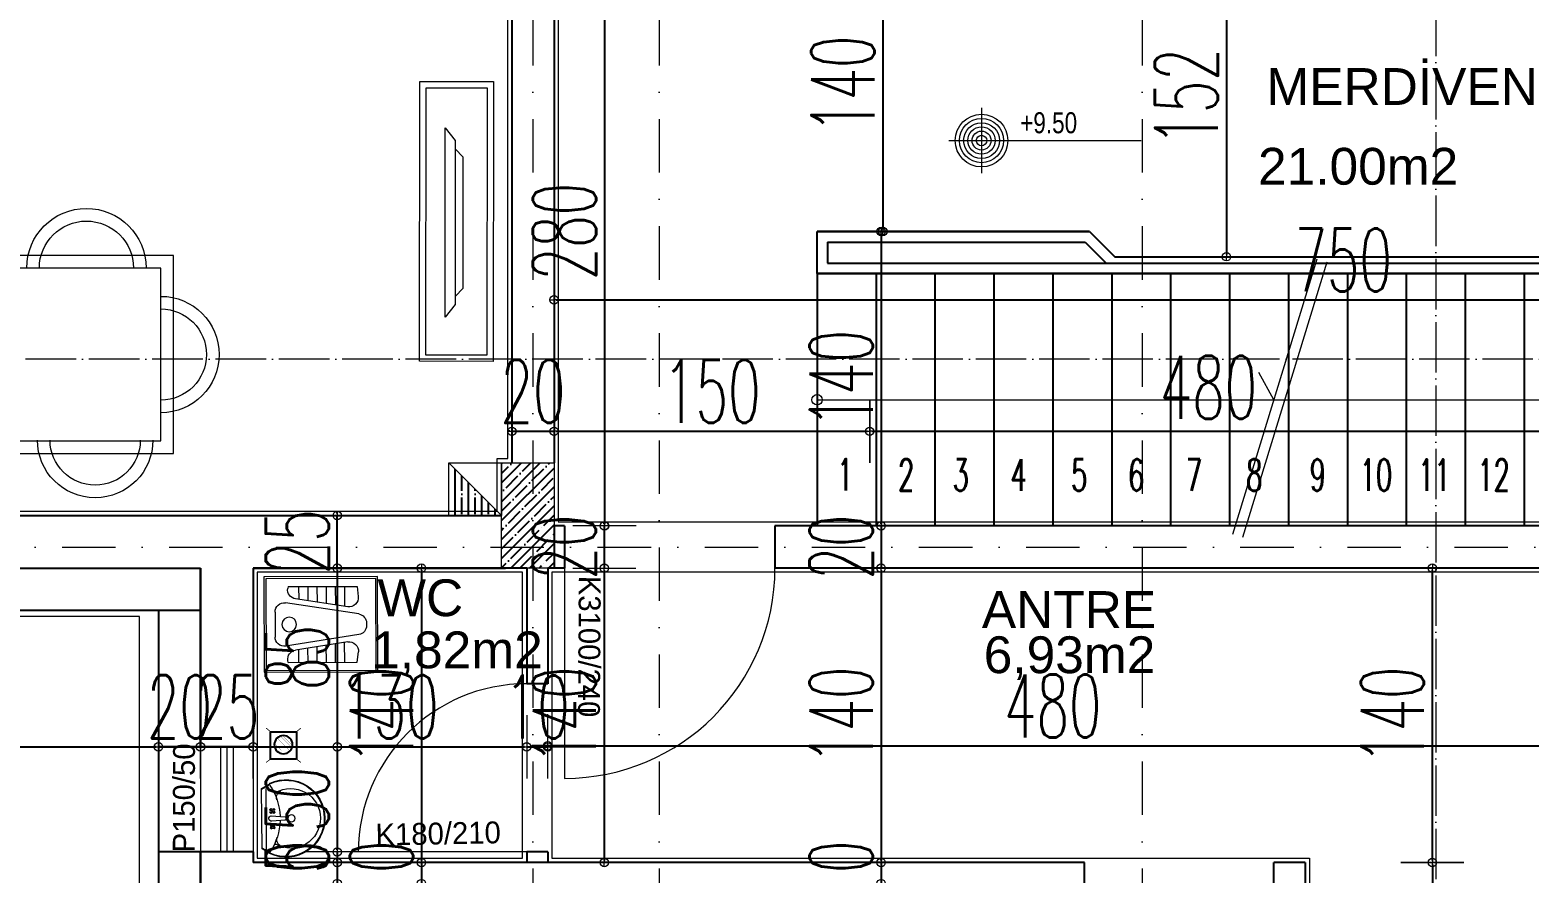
# Model space of a CAD drawing. Header units: millimetres. Extents: x -16104 to 67872, y -88009 to 12107.
# Drawn here: x 18598 to 19311, y -6715 to -6314 of the extents above; entities that cross this region are included whole.
import ezdxf

# ---------------------------------------------------------------- set-up
doc = ezdxf.new("R2010")
doc.units = ezdxf.units.MM
for name, pattern in [('ACAD_ISO04W100', [30, 24, -3, 0, -3]), ('ACAD_ISO07W100', [3, 0, -3]), ('DASHDOTX2', [50.8, 25.4, -12.7, 0, -12.7])]:
    doc.linetypes.add(name, pattern=pattern)
doc.layers.get('0').update_dxf_attribs({"color": 241})
for name, color, linetype, lineweight in [('AKS', 1, 'ACAD_ISO07W100', 5), ('akslar', 144, 'Continuous', 20), ('baca', 46, 'Continuous', 5), ('duvar', 123, 'Continuous', 25), ('emsal&kolon', 1, 'Continuous', 5), ('kapı', 3, 'Continuous', 5), ('KOTLAR', 5, 'Continuous', 20), ('merdiven', 4, 'Continuous', 25), ('OLCU', 54, 'Continuous', 13), ('pencere', 5, 'Continuous', 5), ('POZ', 36, 'Continuous', 18), ('SıVA', 40, 'Continuous', 9), ('tefriş', 30, 'Continuous', 5), ('YAZI', 22, 'Continuous', 18), ('ÖLÇÜ', 252, 'Continuous', 20)]:
    doc.layers.add(name, color=color, linetype=linetype, lineweight=lineweight)
doc.layers.add('tarama korıdor', color=33, linetype='Continuous')
doc.styles.add('DIM', font='Txttw.shx', dxfattribs={"width": 0.6})
doc.styles.add('M2', font='stylu.ttf', dxfattribs={"height": 10})
doc.styles.add('TSIMPLEX', font='tsimplex', dxfattribs={"width": 0.8})
doc.dimstyles.new('50', dxfattribs={"dimscale": 0, "dimtxt": 30, "dimasz": 1, "dimexe": 0, "dimexo": 2, "dimgap": 4, "dimtad": 1, "dimdec": 0, "dimzin": 0, "dimdsep": 46, "dimtxsty": 'DIM', "dimblk1": 'DOT', "dimblk2": 'DOT', "dimsah": 1, "dimcen": 1.5, "dimdle": 3, "dimse1": 1, "dimse2": 1, "dimclrd": 256, "dimclre": 9, "dimclrt": 256, "dimadec": 0, "dimazin": 0, "dimtfac": 0.24, "dimtdec": 0, "dimtix": 1, "dimtmove": 2, "dimatfit": 3, "dimldrblk": 'DOT', "dimfxl": 0, "dimtolj": 1, "dimtzin": 15, "dimarcsym": 0})

# ---------------------------------------------------------------- blocks, each defined once
blk = doc.blocks.new('lavabo')
at = {"layer": 'tefriş', "linetype": 'Continuous'}
for p, q in [((-22.77, -4.94), (-19.92, 0)), ((-22.43, -5.14), (-19.46, 0)), ((-19.92, 0), (19.92, 0)), ((19.46, 0), (22.43, -5.14)), ((19.92, 0), (22.77, -4.94)), ((19.92, -2.7), (-19.92, -2.7)), ((-6.25, -5.54), (-6.77, -6.08)), ((-6.77, -6.08), (-6.31, -7.1)), ((-6.31, -7.1), (-6.71, -8.15)), ((-6.71, -8.15), (-6.17, -8.66)), ((-6.51, -5.81), (-3.84, -8.34)), ((-6.44, -8.41), (-3.91, -5.74)), ((-5.2, -5.94), (-6.25, -5.54)), ((-6.17, -8.66), (-5.15, -8.21)), ((-4.18, -5.48), (-5.2, -5.94)), ((-5.15, -8.21), (-4.1, -8.61)), ((-3.64, -6), (-4.18, -5.48)), ((-4.1, -8.61), (-3.58, -8.07)), ((-4.04, -7.04), (-3.64, -6)), ((-3.58, -8.07), (-4.04, -7.04)), ((-1.17, -15.33), (-1.76, -6.54)), ((1.76, -6.26), (1.14, -15.33)), ((3.38, -5.9), (3.91, -5.38)), ((3.81, -6.94), (3.38, -5.9)), ((3.38, -7.98), (3.81, -6.94)), ((3.91, -8.51), (3.38, -7.98)), ((6.25, -8.24), (3.65, -5.64)), ((6.25, -5.64), (3.65, -8.24)), ((3.91, -5.38), (4.95, -5.81)), ((4.95, -8.08), (3.91, -8.51)), ((4.95, -5.81), (5.99, -5.38)), ((5.99, -8.51), (4.95, -8.08)), ((5.99, -5.38), (6.51, -5.9)), ((6.51, -7.98), (5.99, -8.51)), ((6.51, -5.9), (6.08, -6.94)), ((6.08, -6.94), (6.51, -7.98))]:
    blk.add_line(p, q, dxfattribs=at)
at = {"layer": 'tefriş', "linetype": 'Continuous', "extrusion": (0, 0, -1)}
for centre, major_axis, ratio, start_param, end_param in [((0, -16), (-18.1, -18.1), 1, 5.497787, 7.48683), ((0, -16), (-17.82, -17.82), 1, 5.497787, 7.48683), ((-22.66, -5.93), (-0.566, -0.566), 1, 1.203644, 1.828723), ((-23.47, -4.54), (-0.566, 0.566), 1, 2.879793, 3.399519), ((-22.66, -5.93), (-0.283, 0.283), 1, -0.367152, 0.257926), ((-23.47, -4.54), (-0.849, -0.849), 1, 4.45059, 4.970315), ((-22.3, -6.09), (-0.566, -0.566), 1, 1.828723, 2.945097), ((-0.28, 26.67), (-27.35, -27.35), 1, 5.526576, 6.089571), ((0, -19.04), (-13.92, 13.92), 1, 3.926991, 6.023888), ((-13.8, -15.22), (-3.8, -3.8), 1, 1.128011, 2.639725), ((-17.71, -8.76), (-0.566, -0.566), 1, 2.805213, 4.453092), ((0, -6.4), (-1.25, -1.25), 1, 0.7034, 3.844992), ((0, -16), (-18.1, -18.1), 1, 3.508745, 5.497787), ((0, -16), (-17.82, -17.82), 1, 3.508745, 5.497787), ((0, -19.04), (-13.92, 13.92), 1, 1.830093, 3.926991), ((0.28, 26.67), (-27.35, -27.35), 1, 4.906004, 5.469573), ((13.8, -15.22), (-3.8, -3.8), 1, 2.072664, 3.584378), ((17.71, -8.76), (-0.566, -0.566), 1, 0.259297, 1.907176), ((22.3, -6.09), (-0.566, 0.566), 1, 0.196496, 1.31287), ((23.47, -4.54), (-0.849, 0.849), 1, 4.454463, 4.974188), ((23.47, -4.54), (-0.566, -0.566), 1, 6.025259, 6.544985), ((22.66, -5.93), (-0.283, 0.283), 1, 1.31287, 1.937948), ((22.66, -5.93), (-0.566, 0.566), 1, 1.31287, 1.937948), ((-0.01, -19.56), (0, 2.35), 0.991954, 1.570796326779968, 7.853981633959554), ((-0.01, -15.24), (-0.82, 0.82), 1, 2.438193, 5.415789)]:
    blk.add_ellipse(centre, major_axis=major_axis, ratio=ratio, start_param=start_param, end_param=end_param, dxfattribs=at)
blk = doc.blocks.new('hela taşı')
for p, q in [((2105.67, 990.71), (2105.67, 1042.71)), ((2105.67, 1042.71), (2167.67, 1042.71)), ((2106.67, 991.71), (2106.67, 1041.71)), ((2106.67, 1041.71), (2166.67, 1041.71)), ((2166.67, 1041.71), (2166.67, 991.71)), ((2167.67, 1042.71), (2167.67, 990.71)), ((2118.79, 1037.37), (2118.63, 1036.38)), ((2118.79, 1037.37), (2156.43, 1037.37)), ((2151.33, 1026.32), (2122.82, 1030.68)), ((2124.59, 1037.37), (2124.59, 1030.41)), ((2129.59, 1037.37), (2129.59, 1029.65)), ((2134.59, 1037.37), (2134.59, 1028.88)), ((2139.59, 1037.37), (2139.59, 1028.11)), ((2144.59, 1037.37), (2144.59, 1027.35)), ((2149.59, 1037.37), (2149.59, 1026.58)), ((2156.43, 1037.37), (2157.06, 1031.82)), ((2111.67, 1009.89), (2111.67, 1023.53)), ((2157.33, 1022.36), (2117.42, 1028.48)), ((2161.57, 1016), (2161.57, 1017.42)), ((2157.33, 1011.06), (2117.42, 1004.95)), ((2151.33, 1007.11), (2122.82, 1002.74)), ((2144.59, 996.05), (2144.59, 1006.07)), ((2149.59, 996.05), (2149.59, 1006.84)), ((2124.59, 996.05), (2124.59, 1003.01)), ((2129.59, 996.05), (2129.59, 1003.77)), ((2134.59, 996.05), (2134.59, 1004.54)), ((2139.59, 996.05), (2139.59, 1005.31)), ((2156.43, 996.05), (2157.06, 1001.61)), ((2167.67, 990.71), (2105.67, 990.71)), ((2166.67, 991.71), (2106.67, 991.71)), ((2118.79, 996.05), (2118.63, 997.04)), ((2118.79, 996.05), (2156.43, 996.05))]:
    blk.add_line(p, q)
blk.add_circle((2119.38, 1016.71), 4)
for centre, start, end in [((2123.58, 1035.63), 171.28899, 261.28899), ((2152.09, 1031.26), 261.28899, 6.41393), ((2116.67, 1023.53), 81.28899, 180), ((2156.57, 1017.42), 0, 81.28899), ((2156.57, 1016), 278.71101, 360), ((2116.67, 1009.89), 180, 278.71101), ((2152.09, 1002.16), 353.58607, 98.71101), ((2123.58, 997.8), 98.71101, 188.71101)]:
    blk.add_arc(centre, 5, start, end)
blk = doc.blocks.new('DFG')
at = {"layer": 'tefriş'}
for points in [[(38169.15, -3228.78), (38169.11, -3095.78), (38204.11, -3095.77), (38204.15, -3228.77)], [(38172.15, -3225.78), (38172.11, -3098.78), (38201.11, -3098.77), (38201.15, -3225.77)], [(38187.31, -3200.75), (38187.26, -3122.74), (38191.96, -3116.74), (38192.02, -3206.74)]]:
    blk.add_lwpolyline(points, close=True, dxfattribs=at)
blk.add_lwpolyline([(38187.26, -3126.64), (38183.36, -3130.59), (38183.41, -3192.9), (38187.31, -3196.85)], dxfattribs=at)
blk = doc.blocks.new('rb')
at = {"layer": 'tefriş'}
for points in [[(1548.4, 487.07), (1595.5, 487.07), (1595.5, 394.92), (1548.4, 394.92)], [(1551.4, 484.07), (1592.5, 484.07), (1592.5, 397.92), (1551.4, 397.92)]]:
    blk.add_lwpolyline(points, close=True, dxfattribs=at)
for centre, radius, start, end in [((1571.95, 484.07), 12.83, 0, 180), ((1571.95, 484.07), 9.83, 0, 180), ((1551.4, 466.84), 14.18, 90, 270), ((1551.4, 466.84), 11.18, 90, 270), ((1592.5, 466.49), 13.72, 270, 90), ((1592.5, 466.49), 10.72, 270, 90), ((1551.4, 415.62), 14.18, 90, 270), ((1551.4, 415.62), 11.18, 90, 270), ((1592.29, 413.54), 13.72, 270, 90), ((1592.29, 413.54), 10.72, 270, 90), ((1571.95, 397.92), 13.83, 180, 0), ((1571.95, 397.92), 10.83, 180, 0)]:
    blk.add_arc(centre, radius, start, end, dxfattribs=at)
blk = doc.blocks.new('DOT')
for p, q in [((0, 15), (0, -15)), ((-2, 0), (0, 0)), ((2, 0), (0, 0))]:
    blk.add_line(p, q)
blk.add_circle((0, 0), 2)
blk = doc.blocks.new('*D6783')
at = {"layer": 'Defpoints', "color": 0, "transparency": 16777216}
for p in [(18852.26, -6269.56), (18852.26, -6549.56), (18871.23, -6549.56)]:
    blk.add_point(p, dxfattribs=at)
at = {"layer": 'OLCU', "lineweight": -2, "transparency": 16777216}
blk.add_line((18871.23, -6270.56), (18871.23, -6548.56), dxfattribs=at)
for p, rotation in [((18871.23, -6269.56), 90), ((18871.23, -6549.56), 270)]:
    blk.add_blockref('DOT', p, dxfattribs=dict(at, rotation=rotation))
at = {"layer": 'OLCU', "transparency": 16777216, "insert": (18852.23, -6409.56), "char_height": 30, "attachment_point": 5, "rotation": 90, "style": 'DIM'}
blk.add_mtext('\\A1;280', dxfattribs=at)
blk = doc.blocks.new('*D6784')
at = {"layer": 'Defpoints', "color": 0, "transparency": 16777216}
for p in [(18852.26, -6549.56), (18852.26, -6569.56), (18871.16, -6569.56)]:
    blk.add_point(p, dxfattribs=at)
at = {"layer": 'OLCU', "lineweight": -2, "transparency": 16777216}
for p, q in [((18871.16, -6548.56), (18871.16, -6547.56)), ((18871.16, -6549.56), (18871.16, -6569.56)), ((18871.16, -6570.56), (18871.16, -6571.56))]:
    blk.add_line(p, q, dxfattribs=at)
for p, rotation in [((18871.16, -6549.56), 270), ((18871.16, -6569.56), 90)]:
    blk.add_blockref('DOT', p, dxfattribs=dict(at, rotation=rotation))
at = {"layer": 'OLCU', "transparency": 16777216, "insert": (18852.16, -6559.56), "char_height": 30, "attachment_point": 5, "rotation": 90, "style": 'DIM'}
blk.add_mtext('\\A1;20', dxfattribs=at)
blk = doc.blocks.new('*D6480')
at = {"layer": 'Defpoints', "color": 0, "transparency": 16777216}
for p in [(18744.26, -6544.56), (18744.26, -6544.56), (18744.26, -6569.56)]:
    blk.add_point(p, dxfattribs=at)
at = {"layer": 'OLCU', "lineweight": -2, "transparency": 16777216}
for p, q in [((18744.26, -6543.56), (18744.26, -6542.56)), ((18744.26, -6569.56), (18744.26, -6544.56)), ((18744.26, -6570.56), (18744.26, -6571.56))]:
    blk.add_line(p, q, dxfattribs=at)
for p, rotation in [((18744.26, -6544.56), 270), ((18744.26, -6569.56), 90)]:
    blk.add_blockref('DOT', p, dxfattribs=dict(at, rotation=rotation))
at = {"layer": 'OLCU', "transparency": 16777216, "insert": (18725.26, -6557.06), "char_height": 30, "attachment_point": 5, "rotation": 90, "style": 'DIM'}
blk.add_mtext('\\A1;25', dxfattribs=at)
blk = doc.blocks.new('*D6785')
at = {"layer": 'Defpoints', "color": 0, "transparency": 16777216}
for p in [(18704.26, -6569.56), (18704.26, -6654.56), (18744.26, -6654.56)]:
    blk.add_point(p, dxfattribs=at)
at = {"layer": 'OLCU', "lineweight": -2, "transparency": 16777216}
blk.add_line((18744.26, -6570.56), (18744.26, -6653.56), dxfattribs=at)
for p, rotation in [((18744.26, -6569.56), 90), ((18744.26, -6654.56), 270)]:
    blk.add_blockref('DOT', p, dxfattribs=dict(at, rotation=rotation))
at = {"layer": 'OLCU', "transparency": 16777216, "insert": (18725.26, -6612.06), "char_height": 30, "attachment_point": 5, "rotation": 90, "style": 'DIM'}
blk.add_mtext('\\A1;85', dxfattribs=at)
blk = doc.blocks.new('*D6786')
at = {"layer": 'Defpoints', "color": 0, "transparency": 16777216}
for p in [(18704.26, -6654.56), (18704.26, -6704.56), (18744.26, -6704.56)]:
    blk.add_point(p, dxfattribs=at)
at = {"layer": 'OLCU', "lineweight": -2, "transparency": 16777216}
blk.add_line((18744.26, -6655.56), (18744.26, -6703.56), dxfattribs=at)
for p, rotation in [((18744.26, -6654.56), 90), ((18744.26, -6704.56), 270)]:
    blk.add_blockref('DOT', p, dxfattribs=dict(at, rotation=rotation))
at = {"layer": 'OLCU', "transparency": 16777216, "insert": (18725.26, -6679.56), "char_height": 30, "attachment_point": 5, "rotation": 90, "style": 'DIM'}
blk.add_mtext('\\A1;50', dxfattribs=at)
blk = doc.blocks.new('*D6481')
at = {"layer": 'Defpoints', "color": 0, "transparency": 16777216}
for p in [(18744.26, -6704.56), (18744.26, -6709.56), (18744.26, -6709.56)]:
    blk.add_point(p, dxfattribs=at)
at = {"layer": 'OLCU', "lineweight": -2, "transparency": 16777216}
for p, q in [((18744.26, -6703.56), (18744.26, -6702.56)), ((18744.26, -6704.56), (18744.26, -6709.56)), ((18744.26, -6710.56), (18744.26, -6711.56))]:
    blk.add_line(p, q, dxfattribs=at)
for p, rotation in [((18744.26, -6704.56), 270), ((18744.26, -6709.56), 90)]:
    blk.add_blockref('DOT', p, dxfattribs=dict(at, rotation=rotation))
at = {"layer": 'OLCU', "transparency": 16777216, "insert": (18725.26, -6707.06), "char_height": 30, "attachment_point": 5, "rotation": 90, "style": 'DIM'}
blk.add_mtext('\\A1;5', dxfattribs=at)
blk = doc.blocks.new('*D6482')
at = {"layer": 'Defpoints', "color": 0, "transparency": 16777216}
for p in [(18744.26, -6709.56), (18744.26, -6719.56), (18744.26, -6719.56)]:
    blk.add_point(p, dxfattribs=at)
at = {"layer": 'OLCU', "lineweight": -2, "transparency": 16777216}
for p, q in [((18744.26, -6708.56), (18744.26, -6707.56)), ((18744.26, -6709.56), (18744.26, -6719.56)), ((18744.26, -6720.56), (18744.26, -6721.56))]:
    blk.add_line(p, q, dxfattribs=at)
for p, rotation in [((18744.26, -6709.56), 270), ((18744.26, -6719.56), 90)]:
    blk.add_blockref('DOT', p, dxfattribs=dict(at, rotation=rotation))
at = {"layer": 'OLCU', "transparency": 16777216, "insert": (18725.26, -6714.56), "char_height": 30, "attachment_point": 5, "rotation": 90, "style": 'DIM'}
blk.add_mtext('\\A1;10', dxfattribs=at)
blk = doc.blocks.new('*D6485')
at = {"layer": 'Defpoints', "color": 0, "transparency": 16777216}
for p in [(18784.26, -6569.56), (18784.26, -6709.56), (18784.26, -6709.56)]:
    blk.add_point(p, dxfattribs=at)
at = {"layer": 'OLCU', "lineweight": -2, "transparency": 16777216}
blk.add_line((18784.26, -6570.56), (18784.26, -6708.56), dxfattribs=at)
for p, rotation in [((18784.26, -6569.56), 90), ((18784.26, -6709.56), 270)]:
    blk.add_blockref('DOT', p, dxfattribs=dict(at, rotation=rotation))
at = {"layer": 'OLCU', "transparency": 16777216, "insert": (18765.26, -6639.56), "char_height": 30, "attachment_point": 5, "rotation": 90, "style": 'DIM'}
blk.add_mtext('\\A1;140', dxfattribs=at)
blk = doc.blocks.new('*D6486')
at = {"layer": 'Defpoints', "color": 0, "transparency": 16777216}
for p in [(18784.26, -6709.56), (18784.26, -6719.56), (18784.26, -6719.56)]:
    blk.add_point(p, dxfattribs=at)
at = {"layer": 'OLCU', "lineweight": -2, "transparency": 16777216}
for p, q in [((18784.26, -6708.56), (18784.26, -6707.56)), ((18784.26, -6709.56), (18784.26, -6719.56)), ((18784.26, -6720.56), (18784.26, -6721.56))]:
    blk.add_line(p, q, dxfattribs=at)
for p, rotation in [((18784.26, -6709.56), 270), ((18784.26, -6719.56), 90)]:
    blk.add_blockref('DOT', p, dxfattribs=dict(at, rotation=rotation))
at = {"layer": 'OLCU', "transparency": 16777216, "insert": (18765.26, -6714.56), "char_height": 30, "attachment_point": 5, "rotation": 90, "style": 'DIM'}
blk.add_mtext('\\A1;10', dxfattribs=at)
blk = doc.blocks.new('*D6490')
at = {"layer": 'Defpoints', "color": 0, "transparency": 16777216}
for p in [(18871.16, -6569.56), (18856.16, -6709.56), (18871.16, -6709.56)]:
    blk.add_point(p, dxfattribs=at)
at = {"layer": 'OLCU', "lineweight": -2, "transparency": 16777216}
blk.add_line((18871.16, -6570.56), (18871.16, -6708.56), dxfattribs=at)
for p, rotation in [((18871.16, -6569.56), 90), ((18871.16, -6709.56), 270)]:
    blk.add_blockref('DOT', p, dxfattribs=dict(at, rotation=rotation))
at = {"layer": 'OLCU', "transparency": 16777216, "insert": (18852.16, -6639.56), "char_height": 30, "attachment_point": 5, "rotation": 90, "style": 'DIM'}
blk.add_mtext('\\A1;140', dxfattribs=at)
blk = doc.blocks.new('*D6496')
at = {"layer": 'Defpoints', "color": 0, "transparency": 16777216}
for p in [(19003.52, -6269.56), (19003.52, -6409.56), (19003.52, -6409.56)]:
    blk.add_point(p, dxfattribs=at)
at = {"layer": 'OLCU', "lineweight": -2, "transparency": 16777216}
blk.add_line((19003.52, -6270.56), (19003.52, -6408.56), dxfattribs=at)
for p, rotation in [((19003.52, -6269.56), 90), ((19003.52, -6409.56), 270)]:
    blk.add_blockref('DOT', p, dxfattribs=dict(at, rotation=rotation))
at = {"layer": 'OLCU', "transparency": 16777216, "insert": (18984.52, -6339.56), "char_height": 30, "attachment_point": 5, "rotation": 90, "style": 'DIM'}
blk.add_mtext('\\A1;140', dxfattribs=at)
blk = doc.blocks.new('*D6497')
at = {"layer": 'Defpoints', "color": 0, "transparency": 16777216}
for p in [(19002.68, -6409.56), (19002.68, -6549.56), (19002.68, -6549.56)]:
    blk.add_point(p, dxfattribs=at)
at = {"layer": 'OLCU', "lineweight": -2, "transparency": 16777216}
blk.add_line((19002.68, -6410.56), (19002.68, -6548.56), dxfattribs=at)
for p, rotation in [((19002.68, -6409.56), 90), ((19002.68, -6549.56), 270)]:
    blk.add_blockref('DOT', p, dxfattribs=dict(at, rotation=rotation))
at = {"layer": 'OLCU', "transparency": 16777216, "insert": (18983.68, -6479.56), "char_height": 30, "attachment_point": 5, "rotation": 90, "style": 'DIM'}
blk.add_mtext('\\A1;140', dxfattribs=at)
blk = doc.blocks.new('*D6498')
at = {"layer": 'Defpoints', "color": 0, "transparency": 16777216}
for p in [(19002.68, -6549.56), (19002.68, -6569.56), (19002.68, -6569.56)]:
    blk.add_point(p, dxfattribs=at)
at = {"layer": 'OLCU', "lineweight": -2, "transparency": 16777216}
for p, q in [((19002.68, -6548.56), (19002.68, -6547.56)), ((19002.68, -6549.56), (19002.68, -6569.56)), ((19002.68, -6570.56), (19002.68, -6571.56))]:
    blk.add_line(p, q, dxfattribs=at)
for p, rotation in [((19002.68, -6549.56), 270), ((19002.68, -6569.56), 90)]:
    blk.add_blockref('DOT', p, dxfattribs=dict(at, rotation=rotation))
at = {"layer": 'OLCU', "transparency": 16777216, "insert": (18983.68, -6559.56), "char_height": 30, "attachment_point": 5, "rotation": 90, "style": 'DIM'}
blk.add_mtext('\\A1;20', dxfattribs=at)
blk = doc.blocks.new('*D6499')
at = {"layer": 'Defpoints', "color": 0, "transparency": 16777216}
for p in [(19002.68, -6569.56), (19002.68, -6709.56), (19002.68, -6709.56)]:
    blk.add_point(p, dxfattribs=at)
at = {"layer": 'OLCU', "lineweight": -2, "transparency": 16777216}
blk.add_line((19002.68, -6570.56), (19002.68, -6708.56), dxfattribs=at)
for p, rotation in [((19002.68, -6569.56), 90), ((19002.68, -6709.56), 270)]:
    blk.add_blockref('DOT', p, dxfattribs=dict(at, rotation=rotation))
at = {"layer": 'OLCU', "transparency": 16777216, "insert": (18983.68, -6639.56), "char_height": 30, "attachment_point": 5, "rotation": 90, "style": 'DIM'}
blk.add_mtext('\\A1;140', dxfattribs=at)
blk = doc.blocks.new('*D6500')
at = {"layer": 'Defpoints', "color": 0, "transparency": 16777216}
for p in [(19002.68, -6709.56), (19002.68, -6719.56), (19002.68, -6719.56)]:
    blk.add_point(p, dxfattribs=at)
at = {"layer": 'OLCU', "lineweight": -2, "transparency": 16777216}
for p, q in [((19002.68, -6708.56), (19002.68, -6707.56)), ((19002.68, -6709.56), (19002.68, -6719.56)), ((19002.68, -6720.56), (19002.68, -6721.56))]:
    blk.add_line(p, q, dxfattribs=at)
for p, rotation in [((19002.68, -6709.56), 270), ((19002.68, -6719.56), 90)]:
    blk.add_blockref('DOT', p, dxfattribs=dict(at, rotation=rotation))
at = {"layer": 'OLCU', "transparency": 16777216, "insert": (18983.68, -6714.56), "char_height": 30, "attachment_point": 5, "rotation": 90, "style": 'DIM'}
blk.add_mtext('\\A1;10', dxfattribs=at)
blk = doc.blocks.new('*D6820')
at = {"layer": 'Defpoints', "color": 0, "transparency": 16777216}
for p in [(18659.26, -6654.56), (18679.26, -6654.56), (18679.26, -6654.56)]:
    blk.add_point(p, dxfattribs=at)
at = {"layer": 'OLCU', "lineweight": -2, "transparency": 16777216}
for p, q in [((18658.26, -6654.56), (18657.26, -6654.56)), ((18659.26, -6654.56), (18679.26, -6654.56)), ((18680.26, -6654.56), (18681.26, -6654.56))]:
    blk.add_line(p, q, dxfattribs=at)
blk.add_blockref('DOT', (18659.26, -6654.56), dxfattribs=at)
at = {"layer": 'OLCU', "lineweight": -2, "transparency": 16777216, "rotation": 180}
blk.add_blockref('DOT', (18679.26, -6654.56), dxfattribs=at)
at = {"layer": 'OLCU', "transparency": 16777216, "insert": (18669.26, -6635.56), "char_height": 30, "attachment_point": 5, "style": 'DIM'}
blk.add_mtext('\\A1;20', dxfattribs=at)
blk = doc.blocks.new('*D6519')
at = {"layer": 'Defpoints', "color": 0, "transparency": 16777216}
for p in [(18679.26, -6654.56), (18704.26, -6654.56), (18704.26, -6654.56)]:
    blk.add_point(p, dxfattribs=at)
at = {"layer": 'OLCU', "lineweight": -2, "transparency": 16777216}
for p, q in [((18678.26, -6654.56), (18677.26, -6654.56)), ((18679.26, -6654.56), (18704.26, -6654.56)), ((18705.26, -6654.56), (18706.26, -6654.56))]:
    blk.add_line(p, q, dxfattribs=at)
blk.add_blockref('DOT', (18679.26, -6654.56), dxfattribs=at)
at = {"layer": 'OLCU', "lineweight": -2, "transparency": 16777216, "rotation": 180}
blk.add_blockref('DOT', (18704.26, -6654.56), dxfattribs=at)
at = {"layer": 'OLCU', "transparency": 16777216, "insert": (18691.76, -6635.56), "char_height": 30, "attachment_point": 5, "style": 'DIM'}
blk.add_mtext('\\A1;25', dxfattribs=at)
blk = doc.blocks.new('*D6821')
at = {"layer": 'Defpoints', "color": 0, "transparency": 16777216}
for p in [(18704.26, -6612.06), (18834.26, -6612.06), (18834.26, -6654.56)]:
    blk.add_point(p, dxfattribs=at)
at = {"layer": 'OLCU', "lineweight": -2, "transparency": 16777216}
blk.add_line((18705.26, -6654.56), (18833.26, -6654.56), dxfattribs=at)
at = {"layer": 'OLCU', "lineweight": -2, "transparency": 16777216, "rotation": 180}
blk.add_blockref('DOT', (18704.26, -6654.56), dxfattribs=at)
at = {"layer": 'OLCU', "lineweight": -2, "transparency": 16777216}
blk.add_blockref('DOT', (18834.26, -6654.56), dxfattribs=at)
at = {"layer": 'OLCU', "transparency": 16777216, "insert": (18769.26, -6635.56), "char_height": 30, "attachment_point": 5, "style": 'DIM'}
blk.add_mtext('\\A1;130', dxfattribs=at)
blk = doc.blocks.new('*D6822')
at = {"layer": 'Defpoints', "color": 0, "transparency": 16777216}
for p in [(18834.26, -6624.56), (18844.26, -6624.56), (18844.26, -6654.62)]:
    blk.add_point(p, dxfattribs=at)
at = {"layer": 'OLCU', "lineweight": -2, "transparency": 16777216}
for p, q in [((18833.26, -6654.62), (18832.26, -6654.62)), ((18834.26, -6654.62), (18844.26, -6654.62)), ((18845.26, -6654.62), (18846.26, -6654.62))]:
    blk.add_line(p, q, dxfattribs=at)
blk.add_blockref('DOT', (18834.26, -6654.62), dxfattribs=at)
at = {"layer": 'OLCU', "lineweight": -2, "transparency": 16777216, "rotation": 180}
blk.add_blockref('DOT', (18844.26, -6654.62), dxfattribs=at)
at = {"layer": 'OLCU', "transparency": 16777216, "insert": (18839.26, -6635.62), "char_height": 30, "attachment_point": 5, "style": 'DIM'}
blk.add_mtext('\\A1;10', dxfattribs=at)
blk = doc.blocks.new('*D6520')
at = {"layer": 'Defpoints', "color": 0, "transparency": 16777216}
for p in [(18844.26, -6569.56), (19324.26, -6569.56), (19324.26, -6654.1)]:
    blk.add_point(p, dxfattribs=at)
at = {"layer": 'OLCU', "lineweight": -2, "transparency": 16777216}
blk.add_line((18845.26, -6654.1), (19323.26, -6654.1), dxfattribs=at)
at = {"layer": 'OLCU', "lineweight": -2, "transparency": 16777216, "rotation": 180}
blk.add_blockref('DOT', (18844.26, -6654.1), dxfattribs=at)
at = {"layer": 'OLCU', "lineweight": -2, "transparency": 16777216}
blk.add_blockref('DOT', (19324.26, -6654.1), dxfattribs=at)
at = {"layer": 'OLCU', "transparency": 16777216, "insert": (19084.26, -6635.1), "char_height": 30, "attachment_point": 5, "style": 'DIM'}
blk.add_mtext('\\A1;480', dxfattribs=at)
blk = doc.blocks.new('*D6823')
at = {"layer": 'Defpoints', "color": 0, "transparency": 16777216}
for p in [(19324.26, -6624.56), (19334.26, -6624.56), (19334.26, -6654.13)]:
    blk.add_point(p, dxfattribs=at)
at = {"layer": 'OLCU', "lineweight": -2, "transparency": 16777216}
for p, q in [((19323.26, -6654.13), (19322.26, -6654.13)), ((19324.26, -6654.13), (19334.26, -6654.13)), ((19335.26, -6654.13), (19336.26, -6654.13))]:
    blk.add_line(p, q, dxfattribs=at)
blk.add_blockref('DOT', (19324.26, -6654.13), dxfattribs=at)
at = {"layer": 'OLCU', "lineweight": -2, "transparency": 16777216, "rotation": 180}
blk.add_blockref('DOT', (19334.26, -6654.13), dxfattribs=at)
at = {"layer": 'OLCU', "transparency": 16777216, "insert": (19329.26, -6635.13), "char_height": 30, "attachment_point": 5, "style": 'DIM'}
blk.add_mtext('\\A1;10', dxfattribs=at)
blk = doc.blocks.new('*D6557')
at = {"layer": 'Defpoints', "color": 0, "transparency": 16777216}
for p in [(19264.63, -6569.56), (19264.94, -6569.56), (19264.63, -6709.56)]:
    blk.add_point(p, dxfattribs=at)
at = {"layer": 'OLCU', "lineweight": -2, "transparency": 16777216}
blk.add_line((19264.63, -6708.56), (19264.63, -6570.56), dxfattribs=at)
for p, rotation in [((19264.63, -6569.56), 90), ((19264.63, -6709.56), 270)]:
    blk.add_blockref('DOT', p, dxfattribs=dict(at, rotation=rotation))
at = {"layer": 'OLCU', "transparency": 16777216, "insert": (19245.63, -6639.56), "char_height": 30, "attachment_point": 5, "rotation": 90, "style": 'DIM'}
blk.add_mtext('\\A1;140', dxfattribs=at)
blk = doc.blocks.new('*D6558')
at = {"layer": 'Defpoints', "color": 0, "transparency": 16777216}
for p in [(19234.26, -6709.56), (19234.26, -7329.06), (19264.63, -7329.06)]:
    blk.add_point(p, dxfattribs=at)
at = {"layer": 'OLCU', "lineweight": -2, "transparency": 16777216}
blk.add_line((19264.63, -6710.56), (19264.63, -7328.06), dxfattribs=at)
for p, rotation in [((19264.63, -6709.56), 90), ((19264.63, -7329.06), 270)]:
    blk.add_blockref('DOT', p, dxfattribs=dict(at, rotation=rotation))
at = {"layer": 'OLCU', "transparency": 16777216, "insert": (19245.63, -7019.31), "char_height": 30, "attachment_point": 5, "rotation": 90, "style": 'DIM'}
blk.add_mtext('\\A1;620', dxfattribs=at)
blk = doc.blocks.new('Kot')
at = {"layer": 'KOTLAR'}
for p, q in [((0, 0.155), (0, -0.155)), ((-0.155, 0), (0.7586, 0))]:
    blk.add_line(p, q, dxfattribs=at)
for radius in [0.125, 0.105, 0.085, 0.065, 0.045, 0.045, 0.025]:
    blk.add_circle((0, 0), radius, dxfattribs=at)
at = {"layer": 'YAZI', "style": 'TSIMPLEX', "width": 0.8}
blk.add_attdef('KOTH', (0.1836, 0.0349), '', height=0.1, dxfattribs=at)
blk = doc.blocks.new('*D6725')
at = {"layer": 'Defpoints', "color": 0, "transparency": 16777216}
for p in [(19166.76, -6269.56), (19166.76, -6421.56), (19167.6, -6421.56)]:
    blk.add_point(p, dxfattribs=at)
at = {"layer": 'OLCU', "lineweight": -2, "transparency": 16777216}
blk.add_line((19166.76, -6270.56), (19166.76, -6420.56), dxfattribs=at)
for p, rotation in [((19166.76, -6269.56), 90), ((19166.76, -6421.56), 270)]:
    blk.add_blockref('DOT', p, dxfattribs=dict(at, rotation=rotation))
at = {"layer": 'OLCU', "transparency": 16777216, "insert": (19147.76, -6345.56), "char_height": 30, "attachment_point": 5, "rotation": 90, "style": 'DIM'}
blk.add_mtext('\\A1;152', dxfattribs=at)
blk = doc.blocks.new('*D6727')
at = {"layer": 'Defpoints', "color": 0, "transparency": 16777216}
for p in [(18847.26, -6504.56), (18827.26, -6514.56), (18847.26, -6514.56)]:
    blk.add_point(p, dxfattribs=at)
at = {"layer": 'OLCU', "lineweight": -2, "transparency": 16777216}
for p, q in [((18826.26, -6504.56), (18825.26, -6504.56)), ((18827.26, -6504.56), (18847.26, -6504.56)), ((18848.26, -6504.56), (18849.26, -6504.56))]:
    blk.add_line(p, q, dxfattribs=at)
blk.add_blockref('DOT', (18827.26, -6504.56), dxfattribs=at)
at = {"layer": 'OLCU', "lineweight": -2, "transparency": 16777216, "rotation": 180}
blk.add_blockref('DOT', (18847.26, -6504.56), dxfattribs=at)
at = {"layer": 'OLCU', "transparency": 16777216, "insert": (18837.26, -6485.56), "char_height": 30, "attachment_point": 5, "style": 'DIM'}
blk.add_mtext('\\A1;20', dxfattribs=at)
blk = doc.blocks.new('*D6728')
at = {"layer": 'Defpoints', "color": 0, "transparency": 16777216}
for p in [(18997.26, -6504.56), (18847.26, -6519.56), (18997.26, -6519.56)]:
    blk.add_point(p, dxfattribs=at)
at = {"layer": 'OLCU', "lineweight": -2, "transparency": 16777216}
blk.add_line((18848.26, -6504.56), (18996.26, -6504.56), dxfattribs=at)
at = {"layer": 'OLCU', "lineweight": -2, "transparency": 16777216, "rotation": 180}
blk.add_blockref('DOT', (18847.26, -6504.56), dxfattribs=at)
at = {"layer": 'OLCU', "lineweight": -2, "transparency": 16777216}
blk.add_blockref('DOT', (18997.26, -6504.56), dxfattribs=at)
at = {"layer": 'OLCU', "transparency": 16777216, "insert": (18922.26, -6485.56), "char_height": 30, "attachment_point": 5, "style": 'DIM'}
blk.add_mtext('\\A1;150', dxfattribs=at)
blk = doc.blocks.new('*D6729')
at = {"layer": 'Defpoints', "color": 0, "transparency": 16777216}
for p in [(18997.26, -6504.56), (19476.26, -6504.56), (19476.26, -6504.56)]:
    blk.add_point(p, dxfattribs=at)
at = {"layer": 'OLCU', "lineweight": -2, "transparency": 16777216}
blk.add_line((18998.26, -6504.56), (19475.26, -6504.56), dxfattribs=at)
at = {"layer": 'OLCU', "lineweight": -2, "transparency": 16777216, "rotation": 180}
blk.add_blockref('DOT', (18997.26, -6504.56), dxfattribs=at)
at = {"layer": 'OLCU', "lineweight": -2, "transparency": 16777216}
blk.add_blockref('DOT', (19476.26, -6504.56), dxfattribs=at)
at = {"layer": 'OLCU', "transparency": 16777216, "insert": (19158.25, -6483.61), "char_height": 30, "attachment_point": 5, "style": 'DIM'}
blk.add_mtext('\\A1;480', dxfattribs=at)
blk = doc.blocks.new('*D6732')
at = {"layer": 'Defpoints', "color": 0, "transparency": 16777216}
for p in [(18847.26, -6442.06), (19597.26, -6442.06), (19597.26, -6442.06)]:
    blk.add_point(p, dxfattribs=at)
at = {"layer": 'OLCU', "lineweight": -2, "transparency": 16777216}
blk.add_line((18848.26, -6442.06), (19596.26, -6442.06), dxfattribs=at)
at = {"layer": 'OLCU', "lineweight": -2, "transparency": 16777216, "rotation": 180}
blk.add_blockref('DOT', (18847.26, -6442.06), dxfattribs=at)
at = {"layer": 'OLCU', "lineweight": -2, "transparency": 16777216}
blk.add_blockref('DOT', (19597.26, -6442.06), dxfattribs=at)
at = {"layer": 'OLCU', "transparency": 16777216, "insert": (19222.26, -6423.06), "char_height": 30, "attachment_point": 5, "style": 'DIM'}
blk.add_mtext('\\A1;750', dxfattribs=at)
blk = doc.blocks.new('A$C412C2498')
at = {"color": 5, "const_width": 0.6}
for points in [[(3.6, 24.3), (0.2, 27)], [(23.8, 24.3), (27.3, 27)], [(3.6, 3), (0.2, 0.2)], [(23.8, 3), (27.3, 0.2)]]:
    blk.add_lwpolyline(points, dxfattribs=at)
at = {"color": 5}
blk.add_lwpolyline([(23.8, 24.3), (3.6, 24.3), (3.6, 3), (23.8, 3)], close=True, dxfattribs=at)
at = {"const_width": 0.1}
for points in [[(6.7, 12.2), (14.6, 20.2)], [(6.8, 14.5), (12.4, 20.1)], [(7.1, 10.4), (16.4, 19.7)], [(7.9, 9.1), (17.8, 19)], [(8.8, 8), (18.9, 18.1)], [(10, 7.1), (19.8, 16.9)], [(11.3, 6.4), (20.4, 15.6)], [(13, 6), (20.8, 13.8)], [(14.8, 6.1), (20.8, 12.1)], [(17.4, 7), (19.8, 9.4)]]:
    blk.add_lwpolyline(points, dxfattribs=at)
blk.add_circle((13.7, 13.1), 7.12)
blk = doc.blocks.new('A$C5E2C1EC0')
at = {"xscale": 0.6105719971092185, "yscale": 0.6105719971092185, "zscale": 0.6105719971092185}
blk.add_blockref('A$C412C2498', (0, 0), dxfattribs=at)
blk = doc.blocks.new('*D6751')
at = {"layer": 'Defpoints', "color": 0, "transparency": 16777216}
for p in [(18047.26, -6569.56), (18659.26, -6589.56), (18659.26, -6654.56)]:
    blk.add_point(p, dxfattribs=at)
at = {"layer": 'OLCU', "lineweight": -2, "transparency": 16777216}
blk.add_line((18048.26, -6654.56), (18658.26, -6654.56), dxfattribs=at)
at = {"layer": 'OLCU', "lineweight": -2, "transparency": 16777216, "rotation": 180}
blk.add_blockref('DOT', (18047.26, -6654.56), dxfattribs=at)
at = {"layer": 'OLCU', "lineweight": -2, "transparency": 16777216}
blk.add_blockref('DOT', (18659.26, -6654.56), dxfattribs=at)
at = {"layer": 'OLCU', "transparency": 16777216, "insert": (18353.26, -6635.56), "char_height": 30, "attachment_point": 5, "style": 'DIM'}
blk.add_mtext('\\A1;612', dxfattribs=at)
blk = doc.blocks.new('*D6754')
at = {"layer": 'Defpoints', "color": 0, "transparency": 16777216}
for p in [(18576.55, -6589.56), (18679.26, -6589.56), (18679.26, -7594.06)]:
    blk.add_point(p, dxfattribs=at)
at = {"layer": 'OLCU', "lineweight": -2, "transparency": 16777216}
blk.add_line((18576.55, -7593.06), (18576.55, -6590.56), dxfattribs=at)
for p, rotation in [((18576.55, -6589.56), 90), ((18576.55, -7594.06), 270)]:
    blk.add_blockref('DOT', p, dxfattribs=dict(at, rotation=rotation))
at = {"layer": 'OLCU', "transparency": 16777216, "insert": (18557.55, -7091.81), "char_height": 30, "attachment_point": 5, "rotation": 90, "style": 'DIM'}
blk.add_mtext('\\A1;1005', dxfattribs=at)

msp = doc.modelspace()

# ---------------------------------------------------------------- hatches: boundary and pattern name
h = msp.add_hatch()
h.set_pattern_fill('ANSI35,_O', color=256, angle=45)
h.set_pattern_definition([(90, (7205.1105, -17059.605), (-6.35, 1e-15), []), (90, (7208.2855, -17056.43), (-6.35, 1e-15), [7.9375, -1.5875, 0, -1.5875])])
h.paths.add_polyline_path([(18797.26, -6519.56), (18797.26, -6542.56), (18820.26, -6542.56)])
h.paths.add_polyline_path([(18820.26, -6542.56), (18797.26, -6542.56), (18797.26, -6544.56), (18822.26, -6544.56)])
h = msp.add_hatch()
h.set_pattern_fill('ANSI35,_O', color=256)
h.set_pattern_definition([(45, (7205.1105, -17059.605), (-4.490128, 4.490128), []), (45, (7209.6007, -17059.605), (-4.490128, 4.490128), [7.9375, -1.5875, 0, -1.5875])])
h.paths.add_polyline_path([(18837.22, -6519.56), (18822.26, -6519.56), (18822.26, -6569.56), (18837.22, -6569.56)])
h.paths.add_polyline_path([(18837.22, -6569.56), (18847.26, -6569.56), (18847.26, -6519.56), (18837.22, -6519.56)])

# ---------------------------------------------------------------- linework, layer by layer
msp.add_line((18659.26, -6589.56), (18679.26, -6589.56))
at = {"layer": 'AKS', "color": 1, "linetype": 'ACAD_ISO04W100'}
for p, q in [((19266.24, -5369.07), (19266.24, -7691.51)), ((20516.44, -6470.24), (17908.09, -6470.24))]:
    msp.add_line(p, q, dxfattribs=at)
at = {"layer": 'akslar', "linetype": 'DASHDOTX2'}
for p, q in [((18837.22, -5134.56), (18837.22, -7944.06)), ((18897.26, -5134.56), (18897.26, -7944.06)), ((19126.76, -5134.56), (19126.76, -7944.06)), ((17697.26, -6559.56), (20747.26, -6559.56))]:
    msp.add_line(p, q, dxfattribs=at)
at = {"layer": 'baca'}
msp.add_lwpolyline([(18797.26, -6519.56), (18822.26, -6519.56), (18822.26, -6544.56), (18797.26, -6544.56), (18797.26, -6519.56), (18822.26, -6544.56)], dxfattribs=at)
at = {"layer": 'duvar'}
for p, q in [((18827.26, -6299.56), (18827.26, -6519.56)), ((18847.26, -6299.56), (18847.26, -6519.56)), ((18493.26, -6544.56), (18822.26, -6544.56)), ((18852.26, -6549.56), (18847.26, -6549.56)), ((18847.26, -6549.56), (18847.26, -6569.56)), ((18852.26, -6549.56), (18852.26, -6569.56)), ((19494.26, -6549.56), (18952.26, -6549.56)), ((18952.26, -6549.56), (18952.26, -6569.56)), ((18493.26, -6569.56), (18679.26, -6569.56)), ((18679.26, -6654.56), (18679.26, -6569.56)), ((18679.26, -6569.56), (18679.26, -6654.56)), ((18679.26, -6569.56), (18679.26, -6654.56)), ((18704.26, -6569.56), (18824.26, -6569.56)), ((18834.26, -6569.56), (18704.26, -6569.56)), ((18704.26, -6569.56), (18704.26, -6654.56)), ((18834.26, -6569.56), (18829.26, -6569.56)), ((18834.26, -6569.56), (18834.26, -6624.56)), ((18852.26, -6569.56), (18844.26, -6569.56)), ((18852.26, -6569.56), (18844.26, -6569.56)), ((18852.26, -6569.56), (18844.26, -6569.56)), ((18844.26, -6569.56), (18844.26, -6624.56)), ((19309.26, -6569.56), (18952.26, -6569.56)), ((19224.26, -6569.56), (18952.26, -6569.56)), ((19324.26, -6569.56), (19266.24, -6569.56)), ((19309.26, -6569.56), (19299.26, -6569.56)), ((18493.26, -6589.56), (18659.26, -6589.56)), ((18659.26, -6589.56), (18659.26, -6654.56)), ((18844.26, -6624.56), (18834.26, -6624.56)), ((18704.26, -6654.56), (18659.26, -6654.56)), ((18659.26, -6654.56), (18659.26, -7259.31)), ((18659.26, -6704.56), (18659.26, -6774.56)), ((18704.26, -6704.56), (18659.26, -6704.56)), ((18679.26, -6774.56), (18679.26, -6704.56)), ((18679.26, -6704.56), (18679.26, -6774.56)), ((18679.26, -6704.56), (18679.26, -6774.56)), ((18704.26, -6704.56), (18704.26, -6709.56)), ((18834.26, -6709.56), (18704.26, -6709.56)), ((19099.26, -6709.56), (18829.26, -6709.56)), ((18834.26, -6704.56), (18834.26, -6709.56)), ((18844.26, -6704.56), (18834.26, -6704.56)), ((18844.26, -6704.56), (18844.26, -6709.56)), ((19099.26, -6719.56), (19099.26, -6709.56)), ((19204.26, -6709.56), (19189.26, -6709.56)), ((19189.26, -6719.56), (19189.26, -6709.56)), ((19204.26, -6709.56), (19204.26, -6999.56))]:
    msp.add_line(p, q, dxfattribs=at)
at = {"layer": 'emsal&kolon'}
msp.add_lwpolyline([(18822.26, -6519.56), (18847.26, -6519.56), (18847.26, -6569.56), (18822.26, -6569.56), (18822.26, -6519.56)], dxfattribs=at)
at = {"layer": 'kapı'}
for p, q in [((18852.26, -6569.56), (18852.26, -6669.56)), ((18834.26, -6704.56), (18754.26, -6704.56))]:
    msp.add_line(p, q, dxfattribs=at)
for centre, radius, start, end in [((18852.26, -6569.56), 100, 270, 0), ((18834.26, -6704.56), 80, 90, 180)]:
    msp.add_arc(centre, radius, start, end, dxfattribs=at)
at = {"layer": 'merdiven'}
for p, q in [((19101.76, -6409.56), (18972.26, -6409.56)), ((18972.26, -6409.56), (19101.76, -6409.56)), ((18972.26, -6429.56), (18972.26, -6409.56)), ((19101.76, -6409.56), (19113.76, -6421.56)), ((18977.26, -6414.56), (19099.69, -6414.56)), ((18977.26, -6414.56), (18977.26, -6424.56)), ((19099.69, -6414.56), (19109.69, -6424.56)), ((18977.26, -6424.56), (19471.26, -6424.56)), ((19113.76, -6421.56), (19330.76, -6421.56)), ((19476.26, -6429.56), (18972.26, -6429.56)), ((18972.26, -6429.56), (19476.26, -6429.56)), ((18972.26, -6429.56), (18972.26, -6549.56)), ((19000.26, -6429.56), (19000.26, -6549.56)), ((19028.26, -6429.56), (19028.26, -6549.56)), ((19056.26, -6429.56), (19056.26, -6549.56)), ((19084.26, -6429.56), (19084.26, -6549.56)), ((19112.26, -6429.56), (19112.26, -6549.56)), ((19140.26, -6429.56), (19140.26, -6549.56)), ((19168.26, -6429.56), (19168.26, -6549.56)), ((19196.26, -6429.56), (19196.26, -6549.56)), ((19224.26, -6429.56), (19224.26, -6549.56)), ((19252.26, -6429.56), (19252.26, -6549.56)), ((19280.26, -6429.56), (19280.26, -6549.56)), ((19308.26, -6429.56), (19308.26, -6549.56))]:
    msp.add_line(p, q, dxfattribs=at)
at = {"layer": 'pencere'}
for p, q in [((18679.26, -6654.56), (18679.26, -6704.56)), ((18688.76, -6654.56), (18688.76, -6704.56)), ((18691.76, -6654.56), (18691.76, -6704.56)), ((18694.76, -6654.56), (18694.76, -6704.56)), ((18704.26, -6654.56), (18704.26, -6704.56))]:
    msp.add_line(p, q, dxfattribs=at)
at = {"layer": 'SıVA'}
for points in [[(19787.26, -6842.56), (19787.26, -7357.06), (19652.26, -7357.06), (19652.26, -7617.06), (18870.26, -7617.06), (18870.26, -7447.06), (18650.26, -7447.06), (18650.26, -6592.56), (18188.26, -6592.56), (18188.26, -6077.87), (18018.26, -6077.87), (18018.26, -5625.56), (18308.26, -5625.56), (18308.26, -5455.56), (20130.26, -5455.56), (20130.26, -5625.56), (20420.26, -5625.56), (20420.26, -6077.87), (20250.26, -6077.87), (20250.26, -6572.56), (20090.26, -6572.56), (20090.26, -6842.56)], [(18224.26, -6542.56), (18820.26, -6542.56), (18820.26, -6517.56), (18825.26, -6517.56), (18825.26, -6301.56), (18820.26, -6301.56), (18820.26, -6247.56), (18825.26, -6247.56), (18825.26, -6061.87), (18732.26, -6061.87), (18249.26, -6061.87), (18249.26, -6076.87), (18224.26, -6076.87), (18224.26, -6459.56)], [(19595.26, -6547.56), (19595.26, -6271.56), (19482.26, -6271.56), (18952.26, -6271.56), (18849.26, -6271.56), (18849.26, -6547.56), (18967.26, -6547.56)], [(18832.26, -6571.56), (18706.26, -6571.56), (18706.26, -6707.56), (18832.26, -6707.56), (18832.26, -6624.56)], [(19206.26, -7327.06), (19322.26, -7327.06), (19322.26, -7089.06), (19322.26, -6814.56), (19322.26, -6571.56), (18952.26, -6571.56), (18846.26, -6571.56), (18846.26, -6624.56), (18846.26, -6707.56), (19114.26, -6707.56), (19206.26, -6707.56), (19206.26, -6999.56), (19206.26, -7089.56)]]:
    msp.add_lwpolyline(points, close=True, dxfattribs=at)
at = {"layer": 'ÖLÇÜ'}
for p, q in [((19169.79, -6553.44), (19209.83, -6422.58)), ((19174.57, -6554.9), (19214.61, -6424.05)), ((19189.33, -6489.56), (19182.18, -6476.56)), ((18972.26, -6489.56), (19476.26, -6489.56))]:
    msp.add_line(p, q, dxfattribs=at)
msp.add_circle((18972.26, -6489.56), 2.47, dxfattribs=at)

# ---------------------------------------------------------------- block references
at = {"ltscale": 50, "xscale": -1, "rotation": 180}
msp.add_blockref('A$C5E2C1EC0', (18710.33, -6645.52), dxfattribs=at)
at = {"layer": 'KOTLAR', "ltscale": 0.01, "xscale": 100, "yscale": 100, "zscale": 100}
msp.add_blockref('Kot', (19050.41, -6366.34), dxfattribs=at).add_auto_attribs({'KOTH': '+9.50'})
at = {"layer": 'pencere', "xscale": -2, "yscale": 2, "zscale": 2, "rotation": 90}
msp.add_blockref('rb', (19456.3, -3324.15), dxfattribs=at)
at = {"layer": 'tarama korıdor', "rotation": 179.9413690343666}
msp.add_blockref('DFG', (56984.26, -9606.14), dxfattribs=at)
at = {"layer": 'tefriş', "lineweight": 25, "xscale": -0.8711999999906481, "yscale": 0.8712000000014086, "zscale": 0.8712000000000001, "rotation": 180.1493192762102}
msp.add_blockref('hela taşı', (16872.71, -5715.45), dxfattribs=at)
at = {"layer": 'tefriş', "xscale": 0.7200000000257735, "yscale": 0.7200000000257735, "zscale": 0.7200000000257735, "rotation": 90.38347734818642}
msp.add_blockref('lavabo', (18708.42, -6688.67), dxfattribs=at)

# ---------------------------------------------------------------- texts
at = {"layer": 'emsal&kolon', "char_height": 17.5, "width": 1076.8413, "attachment_point": 9}
for s, insert in [('{\\fArial|b0|i0|c162|p34;MERDİVEN}', (19314.78, -6349.38)), ('{\\fArial|b0|i0|c162|p34;21.00m2}', (19276.92, -6387.54)), ('{\\fArial|b0|i0|c162|p34;WC}', (18804.09, -6592.7)), ('{\\fArial|b0|i0|c162|p34;ANTRE}', (19133.41, -6598.04)), ('{\\fArial|b0|i0|c162|p34;1,82m2}', (18841.91, -6620.46)), ('{\\fArial|b0|i0|c162|p34;6,93m2}', (19132.98, -6622.79))]:
    msp.add_mtext(s, dxfattribs=dict(at, insert=insert))
at = {"layer": 'OLCU', "char_height": 15, "attachment_point": 5, "style": 'DIM'}
for s, insert in [('\\A1;1', (18985.56, -6525.16)), ('\\A1;2', (19014.61, -6525.31)), ('\\A1;3', (19040.53, -6525.31)), ('\\A1;4', (19068.03, -6525.31)), ('\\A1;5', (19096.85, -6525.31)), ('\\A1;6', (19123.88, -6525.31)), ('\\A1;7', (19151.37, -6525.31)), ('\\A1;8', (19180.02, -6525.31)), ('\\A1;9', (19210.17, -6525.31)), ('\\A1;10', (19237.81, -6525.31)), ('\\A1;11', (19265.45, -6525.31)), ('\\A1;12', (19293.72, -6525.31))]:
    msp.add_mtext(s, dxfattribs=dict(at, insert=insert))
at = {"layer": 'POZ', "style": 'M2', "flags": 4}
for tag, p, rotation in [('K3100/240', (18859.06, -6573.21), 269.63996), ('P150/50', (18676.5, -6704.77), 89.83596), ('K180/210', (18762.53, -6701.56), 1.13919)]:
    msp.add_attdef(tag, p, 'K1 80/210', height=10.4, rotation=rotation, dxfattribs=at)

# ---------------------------------------------------------------- dimensions: what is measured, and where the dimension line sits
at = {"layer": 'OLCU'}
for base, p1, p2, text, picture, middle in [((18871.23, -6549.56), (18852.26, -6269.56), (18852.26, -6549.56), '280', '*D6783', (18852.23, -6409.56)), ((19003.52, -6409.56), (19003.52, -6269.56), (19003.52, -6409.56), '140', '*D6496', (18984.52, -6339.56)), ((19166.76, -6421.56), (19166.76, -6269.56), (19167.6, -6421.56), '152', '*D6725', (19147.76, -6345.56))]:
    dim = msp.add_linear_dim(base=base, p1=p1, p2=p2, angle=90, text=text, dimstyle='50', override={"dimscale": 1}, dxfattribs=at)
    dim.commit()
    dim.dimension.update_dxf_attribs({"geometry": picture, "text_midpoint": middle})
for p1, p2, distance, picture, middle in [((18847.26, -6442.06), (19597.26, -6442.06), 0, '*D6732', (19222.26, -6423.06)), ((18679.26170542, -7594.06011155), (18679.26170542, -6589.56011155), 102.70769654, '*D6754', (18557.55400888, -7091.81011155))]:
    dim = msp.add_aligned_dim(p1=p1, p2=p2, distance=distance, dimstyle='50', override={"dimscale": 1}, dxfattribs=at)
    dim.commit()
    dim.dimension.update_dxf_attribs({"geometry": picture, "text_midpoint": middle})
for base, p1, p2, picture, middle in [((19002.68, -6549.56), (19002.68, -6409.56), (19002.68, -6549.56), '*D6497', (18983.68, -6479.56)), ((18744.26, -6544.56), (18744.26, -6569.56), (18744.26, -6544.56), '*D6480', (18725.26, -6557.06)), ((18871.16, -6569.56), (18852.26, -6549.56), (18852.26, -6569.56), '*D6784', (18852.16, -6559.56)), ((19002.68, -6569.56), (19002.68, -6549.56), (19002.68, -6569.56), '*D6498', (18983.68, -6559.56)), ((18744.26, -6654.56), (18704.26, -6569.56), (18704.26, -6654.56), '*D6785', (18725.26, -6612.06)), ((18784.26, -6709.56), (18784.26, -6569.56), (18784.26, -6709.56), '*D6485', (18765.26, -6639.56)), ((18871.16, -6709.56), (18871.16, -6569.56), (18856.16, -6709.56), '*D6490', (18852.16, -6639.56)), ((19002.68, -6709.56), (19002.68, -6569.56), (19002.68, -6709.56), '*D6499', (18983.68, -6639.56)), ((19264.63, -6569.56), (19264.63, -6709.56), (19264.94, -6569.56), '*D6557', (19245.63, -6639.56)), ((18744.26, -6704.56), (18704.26, -6654.56), (18704.26, -6704.56), '*D6786', (18725.26, -6679.56)), ((18744.26, -6719.56), (18744.26, -6709.56), (18744.26, -6719.56), '*D6482', (18725.26, -6714.56)), ((18744.26, -6709.56), (18744.26, -6704.56), (18744.26, -6709.56), '*D6481', (18725.26, -6707.06)), ((18784.26, -6719.56), (18784.26, -6709.56), (18784.26, -6719.56), '*D6486', (18765.26, -6714.56)), ((19002.68, -6719.56), (19002.68, -6709.56), (19002.68, -6719.56), '*D6500', (18983.68, -6714.56)), ((19264.62740246, -7329.06011155), (19234.26170542, -6709.56011155), (19234.26170542, -7329.06011155), '*D6558', (19245.62740246, -7019.31011155))]:
    dim = msp.add_linear_dim(base=base, p1=p1, p2=p2, angle=90, dimstyle='50', override={"dimscale": 1}, dxfattribs=at)
    dim.commit()
    dim.dimension.update_dxf_attribs({"geometry": picture, "text_midpoint": middle})
for base, p1, p2, picture, middle in [((18847.26, -6504.56), (18827.26, -6514.56), (18847.26, -6514.56), '*D6727', (18837.26, -6485.56)), ((18997.26, -6504.56), (18847.26, -6519.56), (18997.26, -6519.56), '*D6728', (18922.26, -6485.56)), ((18659.26, -6654.56), (18047.26, -6569.56), (18659.26, -6589.56), '*D6751', (18353.26, -6635.56)), ((19324.26, -6654.1), (18844.26, -6569.56), (19324.26, -6569.56), '*D6520', (19084.26, -6635.1)), ((18679.26, -6654.56), (18659.26, -6654.56), (18679.26, -6654.56), '*D6820', (18669.26, -6635.56)), ((18704.26, -6654.56), (18679.26, -6654.56), (18704.26, -6654.56), '*D6519', (18691.76, -6635.56)), ((18834.26, -6654.56), (18704.26, -6612.06), (18834.26, -6612.06), '*D6821', (18769.26, -6635.56)), ((18844.26, -6654.62), (18834.26, -6624.56), (18844.26, -6624.56), '*D6822', (18839.26, -6635.62)), ((19334.26, -6654.13), (19324.26, -6624.56), (19334.26, -6624.56), '*D6823', (19329.26, -6635.13))]:
    dim = msp.add_linear_dim(base=base, p1=p1, p2=p2, dimstyle='50', override={"dimscale": 1}, dxfattribs=at)
    dim.commit()
    dim.dimension.update_dxf_attribs({"geometry": picture, "text_midpoint": middle})
dim = msp.add_linear_dim(base=(19476.26, -6504.56), p1=(18997.26, -6504.56), p2=(19476.26, -6504.56), text='480', dimstyle='50', override={"dimscale": 1}, dxfattribs=at)
dim.commit()
dim.dimension.update_dxf_attribs({"geometry": '*D6729', "text_midpoint": (19158.25, -6483.61), "dimtype": 160})

doc.saveas('drawing.dxf')
